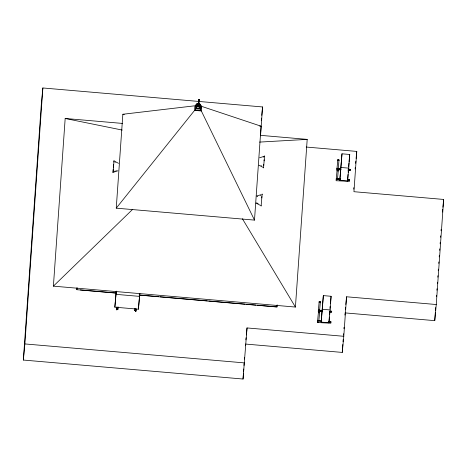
<?xml version="1.0" encoding="UTF-8"?>
<svg xmlns="http://www.w3.org/2000/svg" width="467" height="467" viewBox="0 0 467 467"><rect width="100%" height="100%" fill="white"/><g stroke="black" fill="none" stroke-linecap="round" stroke-linejoin="round"><path stroke-width="0.7" d="M261.111 205.702L261.1 206.058L262.156 194.003L262.075 194.523M263.534 167.583L263.522 167.939L264.573 155.89L264.491 156.41M116.972 307.105L116.82 310.018L117.019 306.883M245.403 345.487L245.502 344.056L342.258 352.416L343.782 336.293L247.025 327.939L243.044 379.029L23.35 360.051L41.335 104.094L42.859 87.971L262.553 106.949L260.528 135.833M23.35 360.051L24.874 343.934L42.859 87.971M260.685 135.36L307.198 139.382L295.418 307.053L53.396 286.148L65.176 118.478L122.593 123.434M116.715 293.142L76.839 289.698L76.944 288.244M116.248 208.165L122.85 114.263L194.908 105.793L194.587 110.381L116.248 208.165L254.492 220.109L261.088 126.207L201.662 106.377L200.308 106.26M139.796 293.819L138.401 309.207L114.841 307.169L116.236 291.285M114.841 307.169L116.277 291.145M118.081 309.09L116.867 308.991L118.075 309.131L118.227 306.988M135.955 309.224L135.85 310.666L134.642 310.561L134.794 308.418M135.903 309.259L135.757 311.652L135.856 310.625L134.642 310.526M138.401 309.207L139.796 293.317M200.617 110.498L201.008 105.396L200.617 110.498L195.358 110.043L195.749 104.947L197.068 105.057M200.045 108.735L200.401 104.194L200.045 108.735L196.239 108.402L196.595 103.861L197.862 103.972M197.162 106.529L197.383 103.674L199.683 103.872L199.467 106.733L197.162 106.529L197.226 105.875L199.526 106.073L199.467 106.733M198.306 104.952L198.679 104.982L198.306 104.952L198.819 99.459L199.193 99.494L198.679 104.982M198.819 99.459L199.181 99.693M254.492 220.109L201.341 110.965L201.662 106.377M243.044 379.029L243.447 373.32M243.546 371.895L243.751 369.035M244.002 365.468L244.148 363.326M244.451 359.047L244.55 357.617M139.189 295.086L276.943 306.982L277.048 305.529M328.786 322.002L330.928 322.177L330.829 323.205L317.472 322.528L318.453 311.944L319.661 312.049L319.615 312.75L318.406 312.645L318.453 311.944M317.659 320.368L317.607 321.068L321.67 321.378M320.385 301.764L319.177 301.635L319.13 302.336L320.339 302.441L320.385 301.74L319.545 310.859L319.597 310.117M318.681 322.633L317.472 322.499M318.873 320.432L318.821 321.173L319.661 312.049M321.179 322.096L323.351 295.611L331.097 296.282L330.134 309.948L328.926 322.767L321.179 322.096L323.351 295.611M336.24 179.258L336.293 178.557M340.945 169.941L336.876 169.731L337.81 159.825L339.024 159.93L338.972 160.63L337.764 160.525L337.81 159.825M340.367 168.494L337.016 168.243L336.964 168.949L341.027 169.299L338.178 169.013M337.086 170.134L337.04 170.84L338.248 170.945L338.295 170.239L337.086 170.134L336.106 180.717L349.462 181.365L349.561 180.367L347.425 180.186L349.555 180.408L349.608 179.667L347.471 179.48L349.608 179.667M336.246 179.229L340.297 179.608L337.454 179.322L337.507 178.622L340.355 178.867M338.085 169.836L336.876 169.702M338.231 168.307L338.178 169.048L339.024 159.93L337.81 159.854M328.926 322.767L329.328 317.011M329.48 314.851L329.684 311.974M339.813 180.285L341.984 153.801L349.73 154.472L348.767 168.138L347.559 180.957L339.813 180.285L341.984 153.801M330.922 322.218L330.975 321.477L328.832 321.331M331.646 311.903L331.698 311.162L331.599 312.219L329.457 312.114M347.559 180.957L348.014 174.483M348.166 172.323L348.364 169.445M348.143 169.912L350.279 170.099L350.332 169.352L348.907 169.27L350.326 169.422M342.258 352.416L342.813 344.512M343.017 341.64L343.169 339.48M343.467 335.172L343.572 333.736M343.922 328.704L344.027 327.268M344.885 315.056L344.985 313.614M353.729 189.117L353.834 187.676M355.148 168.972L355.247 167.536M343.782 336.293L346.561 296.779L436.266 304.525L434.742 320.648L345.037 312.896M306.229 147.047L356.77 151.413L353.939 191.698L443.65 199.444L436.266 304.525M434.742 320.648L435.302 312.674M435.454 310.502L435.658 307.601M436.423 296.732L436.522 295.284M436.884 290.211L436.984 288.758M437.34 283.685L437.439 282.237M437.801 277.164L437.9 275.717M438.256 270.644L438.355 269.19M438.764 263.394L438.869 261.946M439.225 256.873L439.324 255.426M439.68 250.353L439.786 248.899M440.142 243.827L440.241 242.379M440.597 237.306L440.702 235.858M441.058 230.786L441.157 229.332M113.248 169.153L112.996 172.667L114.053 160.613L113.884 161.973M263.662 165.767L263.767 164.431M113.37 167.641L113.644 164.524M264.071 160.829L264.164 159.802M261.748 197.915L261.876 196.519M76.839 289.698L77.037 287.596M195.358 110.043L195.486 108.729L200.746 109.185M195.749 104.947L195.626 106.26L196.94 106.371M196.449 105.396L196.595 103.861M196.239 108.402L196.385 106.873L200.191 107.2M197.319 104.334L197.383 103.674M198.697 104.783L199.193 99.494M199.619 104.532L199.683 103.872M261.298 120.264L261.497 118.163M261.759 115.355L262.553 106.949M245.899 339.853L246.097 337.752M246.366 334.944L247.025 327.939M276.943 306.982L277.141 304.881M319.177 301.635L318.243 311.542L322.312 311.752M337.454 179.363L338.295 170.239M329.953 308.383L330.151 306.247M330.42 303.398L331.097 296.282M348.586 166.573L348.919 163.018M349.053 161.594L349.73 154.472M350.332 169.352L350.232 170.408L348.09 170.309M355.644 163.333L355.842 161.226M356.111 158.424L356.77 151.413M345.364 309.393L345.562 307.292M345.831 304.484L346.561 296.779M442.459 212.059L442.722 209.257M442.92 207.155L443.65 199.444M53.396 286.148L132.47 209.52M113.831 172.119L117.929 170.764M263.744 156.439L259.64 157.788M263.365 157.122L263.697 156.947M260.989 194.727L256.617 196.029M260.574 195.404L260.942 195.235M114.578 171.266L114.975 171.109M115.857 170.805L116.341 170.659M257.177 196.414L257.755 196.286M259.553 142.091L307.198 139.382M194.587 110.381L201.341 110.965M122.85 114.263L124.298 114.392M259.64 126.078L261.088 126.207M341.021 167.472L348.767 168.138M337.016 168.272L340.361 168.564M348.148 169.871L350.285 170.058M337.501 178.663L340.35 178.908M322.388 309.282L330.134 309.948M322.44 310.432L318.383 310.053L318.331 310.753L321.681 311.004M330.274 311.08L331.693 311.232M80.342 289.914L115.892 292.984M139.113 294.992L158.704 296.685M160.152 296.808L207.319 300.882M208.767 301.005L245.047 304.14M246.5 304.268L255.934 305.079M257.381 305.208L276.248 306.837M329.509 311.722L331.652 311.868M116.055 294.356L139.615 296.387M318.406 312.621L319.615 312.727M318.868 320.467L321.716 320.677M24.874 343.934L244.568 362.906M65.176 118.478L122.202 130.065M255.998 203.116L260.376 205.375M258.992 165.225L262.798 167.256M256.617 202.83L257.159 203.057M118.583 163.333L115.08 161.524M257.673 203.279L258.158 203.507M261.03 165.616L261.456 165.843M115.034 162.037L115.367 162.259M242.402 218.754L295.418 307.053M135.909 308.74L135.71 311.647L135.955 308.745"/></g></svg>
